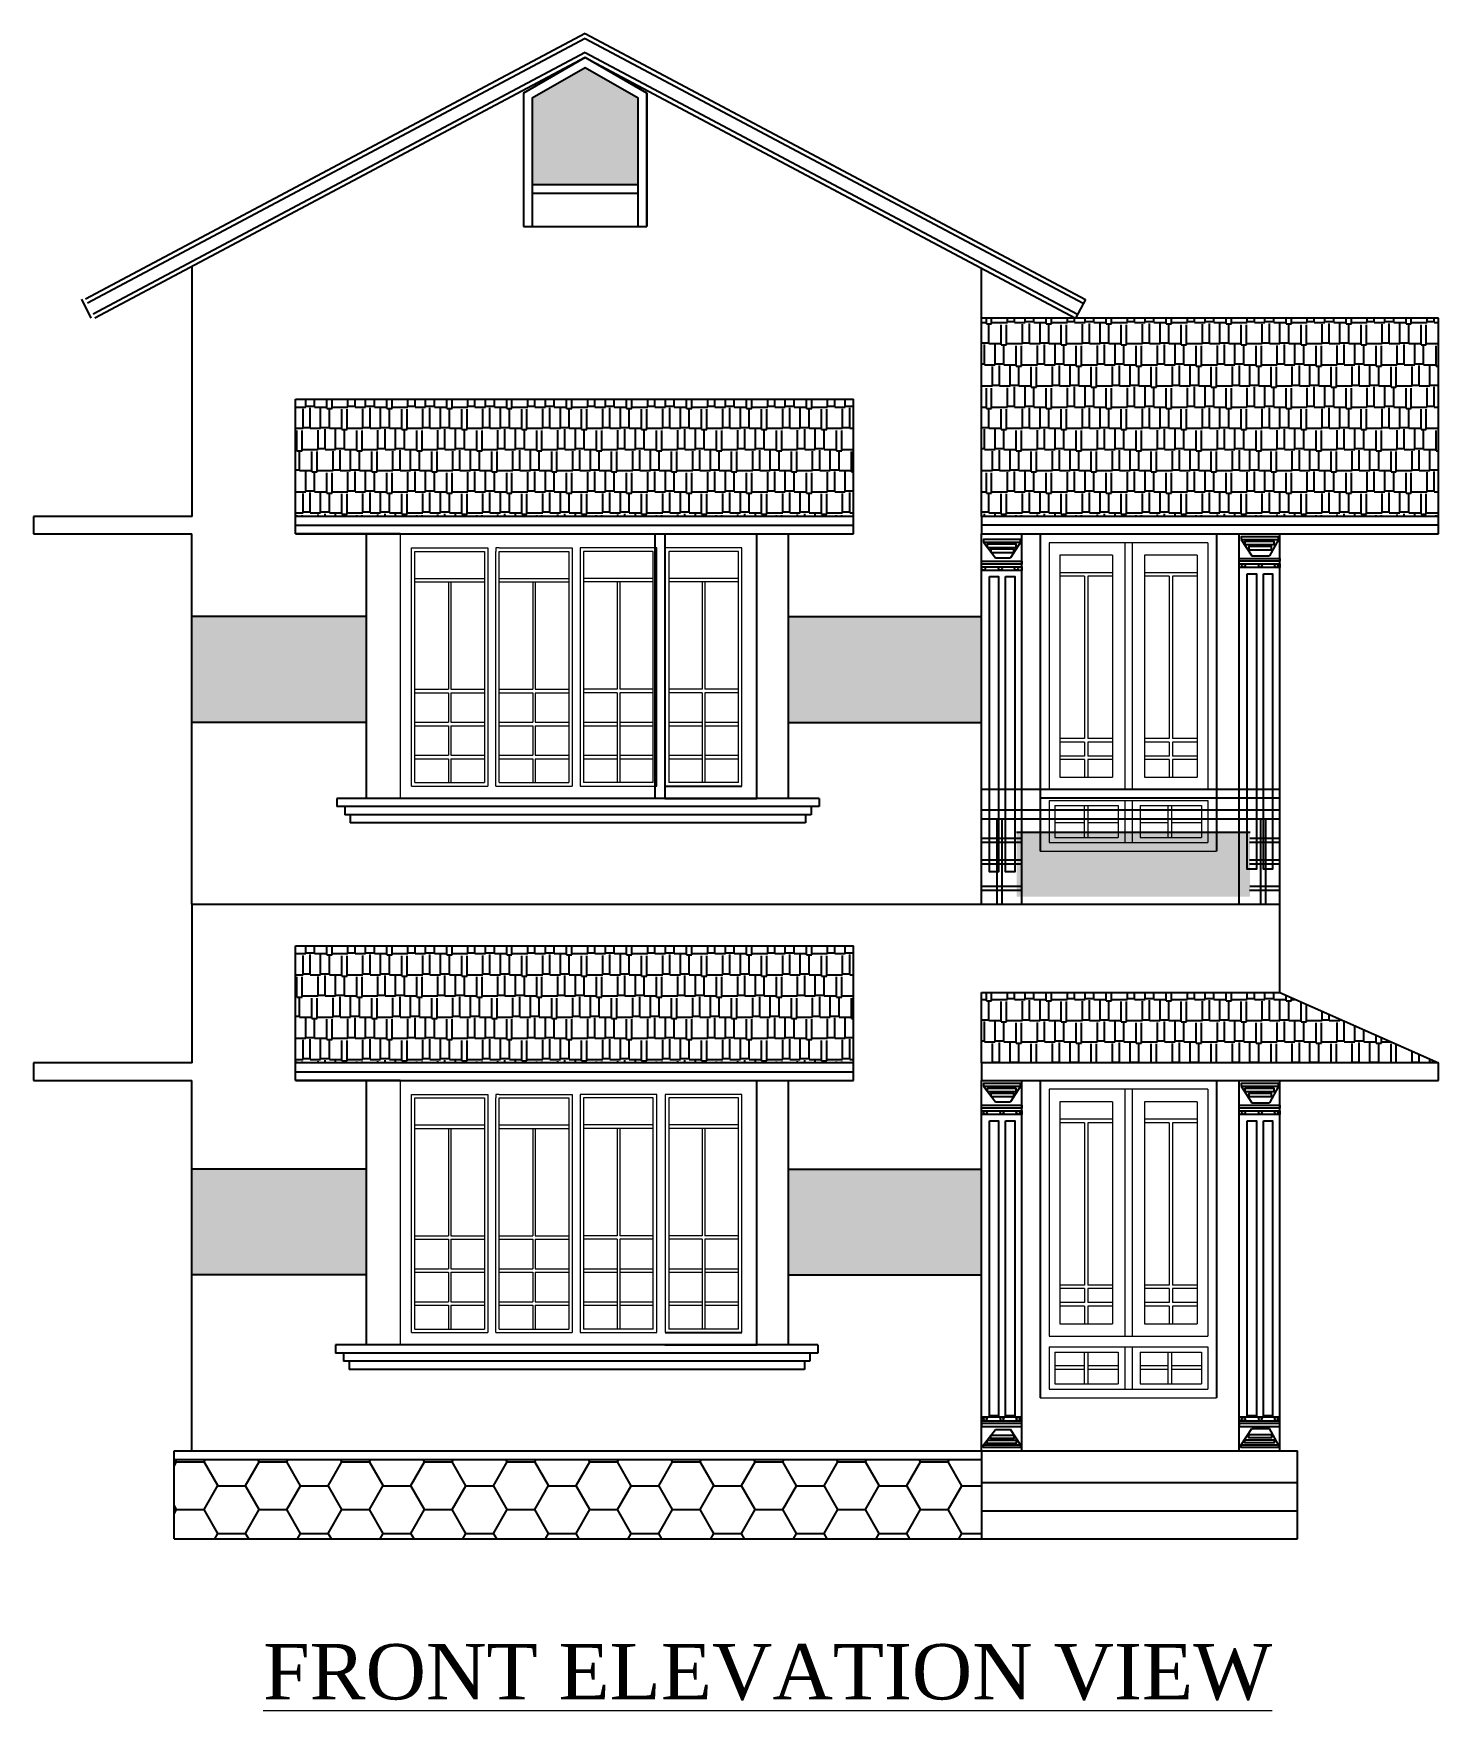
# Model space of a CAD drawing. Header units: inches. Extents: x -1.4 to 25.3, y -2.3 to 19.7.
# Drawn here: x -0.8 to 7.17, y 10.19 to 19.7 of the extents above; entities that cross this region are included whole.
import ezdxf

# ---------------------------------------------------------------- set-up
doc = ezdxf.new("R2010")
doc.units = ezdxf.units.IN
doc.header["$MEASUREMENT"] = 0
doc.styles.add('style1', font='TIMES.TTF')
pattern_1 = [(0, (-58.81401, -15.05472), (0.255, 0.12), [0.06, -0.05, 0.07, -0.03, 0.09, -0.04]), (0, (-58.75401, -15.04972), (0.255, 0.12), [0.05, -0.19, 0.04, -0.06]), (0, (-58.63401, -15.06222), (0.255, 0.12), [0.03, -0.31]), (90, (-58.81401, -15.05472), (-0.085, 0.12), [0.115, -0.365]), (90, (-58.75401, -15.05472), (-0.085, 0.12), [0.1125, -0.3675]), (90, (-58.70401, -15.05472), (-0.085, 0.12), [0.105, -0.375]), (90, (-58.63401, -15.06222), (-0.085, 0.12), [0.115, -0.365]), (90, (-58.60401, -15.06222), (-0.085, 0.12), [0.115, -0.365]), (90, (-58.51401, -15.05472), (-0.085, 0.12), [0.11, -0.37])]

msp = doc.modelspace()

# ---------------------------------------------------------------- hatches: boundary and pattern name
h = msp.add_hatch(color=256)
h.set_gradient(color1=(61, 128, 138), color2=(63, 123, 141))
h.paths.add_polyline_path([(2.63138, 19.33741), (2.33138, 19.51061), (2.03138, 19.33741), (2.03138, 18.84794), (2.63138, 18.84794)])
at = {"true_color": 0x5b99ae}
h = msp.add_hatch(dxfattribs=at)
h.set_pattern_fill('AR-RSHKE', color=135, scale=0.01, style=0)
h.set_pattern_definition(pattern_1)
h.paths.add_polyline_path([(7.17, 18.0894), (4.57797, 18.0894), (4.57797, 16.96559), (7.17, 16.96559)])
h = msp.add_hatch(dxfattribs=at)
h.set_pattern_fill('AR-RSHKE', color=135, scale=0.01, style=0)
h.set_pattern_definition(pattern_1)
h.paths.add_polyline_path([(3.85312, 17.63016), (0.68934, 17.63016), (0.68934, 16.96559), (3.85312, 16.96559)])
h = msp.add_hatch()
h.set_pattern_fill('AR-CONC', color=256, scale=0.015, style=0)
h.set_pattern_definition([(50, (-58.81401, -15.05472), (0.10758903, -0.00941282), [0.01125, -0.12375]), (355, (-58.81401, -15.05472), (-0.0208127, 0.11282882), [0.009, -0.099]), (100.4514, (-58.80505, -15.0555), (0.0867764, 0.10341593), [0.00956103, -0.10517132]), (46.1842, (-58.81401, -15.02472), (0.16008616, -0.02482785), [0.016875, -0.185625]), (96.6356, (-58.80067, -15.02679), (0.1401994, 0.14611768), [0.01434154, -0.15775695]), (351.1842, (-58.81401, -15.02472), (0.1401993, 0.1461178), [0.0135, -0.1485]), (21, (-58.79901, -15.03222), (0.08953606, -0.06039283), [0.01125, -0.12375]), (326, (-58.79901, -15.03222), (0.0364973, 0.1087725), [0.009, -0.099]), (71.4514, (-58.79155, -15.03725), (0.1260334, 0.04837957), [0.00956103, -0.10517132]), (37.5, (-58.814013, -15.05472), (0.001823978, 0.049934078), [0, -0.0978, 0, -0.1005, 0, -0.099375]), (7.5, (-58.814013, -15.05472), (0.03946043, 0.059161757), [0, -0.0573, 0, -0.09555, 0, -0.037875]), (327.5, (-58.847463, -15.05472), (0.080073365, -0.00338323), [0, -0.0375, 0, -0.117, 0, -0.15525]), (317.5, (-58.86246, -15.05472), (0.087477925, 0.01501575), [0, -0.04875, 0, -0.0777, 0, -0.11025])])
h.paths.add_polyline_path([(1.09155, 13.26249), (0.1, 13.26249), (0.1, 12.66249), (1.09155, 12.66249)])
h.paths.add_polyline_path([(4.57797, 13.26249), (3.48474, 13.26249), (3.48474, 12.66249), (4.57797, 12.66249)])
h.paths.add_polyline_path([(4.57797, 16.39685), (3.48474, 16.39685), (3.48474, 15.79685), (4.57797, 15.79685)])
h.paths.add_polyline_path([(1.09155, 16.39685), (0.1, 16.39685), (0.1, 15.79685), (1.09155, 15.79685)])
h = msp.add_hatch(color=256)
h.set_gradient(color1=(61, 128, 138), color2=(63, 123, 141))
h.paths.add_polyline_path([(6.10146, 15.17257), (4.77731, 15.17257), (4.77731, 14.80914), (6.10146, 14.80914)])
h = msp.add_hatch(dxfattribs=at)
h.set_pattern_fill('AR-RSHKE', color=135, scale=0.01, style=0)
h.set_pattern_definition([(0, (-58.81401, -18.15472), (0.255, 0.12), [0.06, -0.05, 0.07, -0.03, 0.09, -0.04]), (0, (-58.75401, -18.14972), (0.255, 0.12), [0.05, -0.19, 0.04, -0.06]), (0, (-58.63401, -18.16222), (0.255, 0.12), [0.03, -0.31]), (90, (-58.81401, -18.15472), (-0.085, 0.12), [0.115, -0.365]), (90, (-58.75401, -18.15472), (-0.085, 0.12), [0.1125, -0.3675]), (90, (-58.70401, -18.15472), (-0.085, 0.12), [0.105, -0.375]), (90, (-58.63401, -18.16222), (-0.085, 0.12), [0.115, -0.365]), (90, (-58.60401, -18.16222), (-0.085, 0.12), [0.115, -0.365]), (90, (-58.51401, -18.15472), (-0.085, 0.12), [0.11, -0.37])])
h.paths.add_polyline_path([(3.85312, 14.53016), (0.68934, 14.53016), (0.68934, 13.86559), (3.85312, 13.86559)])
h = msp.add_hatch(dxfattribs=at)
h.set_pattern_fill('AR-RSHKE', color=135, scale=0.01, style=0)
h.set_pattern_definition(pattern_1)
h.paths.add_polyline_path([(6.27, 14.26559), (4.57797, 14.26559), (4.57797, 13.86559), (7.17, 13.86559)])
h = msp.add_hatch()
h.set_pattern_fill('HONEY', color=256, scale=1.25, style=0)
h.set_pattern_definition([(0, (-58.81401, -15.05472), (0.234375, 0.13531647), [0.15625, -0.3125]), (120, (-58.81401, -15.05472), (-0.234375, 0.13531647), [0.15625, -0.3125]), (60, (-58.81401, -15.05472), (5e-10, 0.27063294), [-0.3125, 0.15625])])
h.paths.add_polyline_path([(4.57797, 11.61559), (0, 11.61559), (0, 11.16559), (4.57797, 11.16559)])

# ---------------------------------------------------------------- linework, layer by layer
for p, q in [((2.33138, 19.70426), (-0.50227, 18.19758)), ((2.33138, 19.70426), (5.16771, 18.19615)), ((2.33138, 19.67594), (-0.49109, 18.17521)), ((2.33138, 19.59666), (-0.4598, 18.11257)), ((2.33138, 19.67594), (5.15598, 18.17408)), ((2.33138, 19.59666), (5.12311, 18.11227)), ((2.33138, 19.56835), (-0.44862, 18.0902)), ((2.33138, 19.56835), (5.11138, 18.0902)), ((2.68138, 19.36628), (2.68138, 18.61004)), ((2.03138, 18.84794), (2.63138, 18.84794)), ((2.03138, 18.79794), (2.63138, 18.79794)), ((0.1029, 17.86559), (0.1029, 18.38344)), ((4.57797, 16.99028), (4.57797, 18.37381)), ((-0.47052, 18.0902), (-0.52417, 18.19758)), ((5.16771, 18.19615), (5.11138, 18.0902)), ((7.17, 18.0894), (4.57797, 18.0894)), ((7.17, 16.96559), (7.17, 18.0894)), ((0.1029, 16.96559), (0.1029, 17.86559)), ((0.68934, 16.96559), (0.68934, 17.63016)), ((0.68934, 17.63016), (3.85312, 17.63016)), ((3.85312, 16.96559), (3.85312, 17.63016)), ((0.1029, 16.96559), (-0.7971, 16.96559)), ((-0.7971, 16.96559), (-0.7971, 16.86559)), ((0.68934, 16.86559), (0.68934, 16.96559)), ((3.83748, 16.96559), (0.68934, 16.96559)), ((3.85312, 16.96559), (3.83748, 16.96559)), ((3.85312, 16.86559), (3.85312, 16.96559)), ((7.17, 16.96559), (4.57797, 16.96559)), ((4.57797, 16.96559), (4.57797, 16.86559)), ((7.17, 16.86559), (7.17, 16.96559)), ((7.17, 16.86559), (7.17, 16.96559)), ((-0.7971, 16.86559), (0.1, 16.86559)), ((0.1, 14.76559), (0.1, 16.86559)), ((0.68934, 16.91559), (3.85312, 16.91559)), ((0.68934, 16.86559), (3.85312, 16.86559)), ((1.28256, 16.86559), (0.68934, 16.86559)), ((1.09155, 15.36559), (1.09155, 16.86559)), ((2.72801, 15.36559), (2.72801, 16.86559)), ((2.78447, 15.36559), (2.78447, 16.86559)), ((3.30433, 15.36559), (3.30433, 16.86559)), ((3.48474, 15.36559), (3.48474, 16.86559)), ((7.17, 16.91559), (4.57797, 16.91559)), ((4.57797, 14.76559), (4.57797, 16.86559)), ((4.57797, 16.86559), (6.27, 16.86559)), ((4.80797, 14.76559), (4.80797, 16.86559)), ((4.91206, 16.86559), (4.91206, 15.06559)), ((5.91206, 16.86559), (5.91206, 15.06559)), ((6.04, 14.76559), (6.04, 16.86559)), ((6.27, 14.76559), (6.27, 16.86559)), ((6.27, 16.86559), (7.17, 16.86559)), ((4.58958, 16.81937), (4.65821, 16.73105)), ((4.80073, 16.81937), (4.74228, 16.73105)), ((6.05114, 16.83491), (6.11177, 16.741)), ((6.11177, 16.741), (6.21209, 16.741)), ((6.2623, 16.83491), (6.21209, 16.741)), ((4.65821, 16.73105), (4.74228, 16.73105)), ((1.09155, 16.39685), (0.1, 16.39685)), ((3.48474, 16.39685), (4.57797, 16.39685)), ((1.09155, 15.79685), (0.1, 15.79685)), ((3.48474, 15.79685), (4.57797, 15.79685)), ((2.78537, 15.43559), (3.21958, 15.43559)), ((6.27, 15.41712), (4.57797, 15.41712)), ((3.65836, 15.36559), (0.92246, 15.36559)), ((0.92246, 15.36559), (0.92246, 15.31948)), ((3.65836, 15.31948), (0.92246, 15.31948)), ((0.96857, 15.31948), (0.96857, 15.27337)), ((2.78256, 15.36559), (3.30433, 15.36559)), ((3.61225, 15.31948), (3.61225, 15.27337)), ((3.65836, 15.36559), (3.65836, 15.31948)), ((6.27, 15.36712), (4.91206, 15.36712)), ((3.61225, 15.27337), (0.96857, 15.27337)), ((0.99931, 15.27337), (0.99931, 15.22726)), ((3.58151, 15.22726), (0.99931, 15.22726)), ((3.58151, 15.27337), (3.58151, 15.22726)), ((6.27, 15.29839), (4.57797, 15.29839)), ((6.27, 15.24839), (4.57797, 15.24839)), ((4.66625, 15.24839), (4.66625, 14.76559)), ((4.69461, 15.24839), (4.69461, 14.76559)), ((6.16149, 15.24839), (6.16149, 14.76559)), ((6.18985, 15.24839), (6.18985, 14.76559)), ((4.80797, 15.13887), (4.57797, 15.13887)), ((6.10146, 15.17257), (4.77731, 15.17257)), ((6.27, 15.13887), (6.10028, 15.13887)), ((4.80797, 15.11634), (4.57695, 15.11634)), ((6.26898, 15.11634), (6.09925, 15.11634)), ((4.80797, 14.99256), (4.57566, 14.99256)), ((4.80797, 15.01508), (4.57668, 15.01508)), ((6.26768, 14.99256), (6.09796, 14.99256)), ((6.26871, 15.01508), (6.09898, 15.01508)), ((4.80797, 14.84278), (4.57695, 14.84278)), ((4.80797, 14.8653), (4.57797, 14.8653)), ((6.26898, 14.84278), (6.09925, 14.84278)), ((6.27, 14.8653), (6.10028, 14.8653)), ((0.1029, 13.86559), (0.1029, 14.76559)), ((0.1029, 14.76559), (6.27, 14.76559)), ((6.27, 14.26559), (6.27, 14.76559)), ((0.68934, 13.86559), (0.68934, 14.53016)), ((0.68934, 14.53016), (3.85312, 14.53016)), ((3.85312, 13.86559), (3.85312, 14.53016)), ((4.57797, 13.86559), (4.57797, 14.26559)), ((0.1029, 13.86559), (-0.7971, 13.86559)), ((-0.7971, 13.86559), (-0.7971, 13.76559)), ((0.68934, 13.76559), (0.68934, 13.86559)), ((3.83748, 13.86559), (0.68934, 13.86559)), ((0.68934, 13.81559), (3.85312, 13.81559)), ((3.85312, 13.86559), (3.83748, 13.86559)), ((3.85312, 13.76559), (3.85312, 13.86559)), ((4.57797, 13.86559), (4.57797, 13.76559)), ((7.17, 13.76559), (7.17, 13.86559)), ((-0.7971, 13.76559), (0.1, 13.76559)), ((0.1, 11.66559), (0.1, 13.76559)), ((1.28256, 13.76559), (0.68934, 13.76559)), ((0.68934, 13.76559), (3.85312, 13.76559)), ((1.28256, 13.76559), (0.68934, 13.76559)), ((1.09155, 12.26559), (1.09155, 13.76559)), ((3.30433, 12.26559), (3.30433, 13.76559)), ((3.48474, 12.26559), (3.48474, 13.76559)), ((4.57797, 11.66559), (4.57797, 13.76559)), ((4.57797, 13.76559), (6.27, 13.76559)), ((4.58958, 13.73287), (4.65821, 13.64455)), ((4.80073, 13.73287), (4.74228, 13.64455)), ((4.80797, 11.66559), (4.80797, 13.76559)), ((4.91206, 13.76559), (4.91206, 11.96559)), ((5.91206, 13.76559), (5.91206, 11.96559)), ((6.04, 11.66559), (6.04, 13.76559)), ((6.05114, 13.73287), (6.11177, 13.63896)), ((6.2623, 13.73287), (6.21209, 13.63896)), ((6.27, 11.66559), (6.27, 13.76559)), ((6.27, 13.76559), (7.17, 13.76559)), ((4.65821, 13.64455), (4.74228, 13.64455)), ((6.11177, 13.63896), (6.21209, 13.63896)), ((1.09155, 13.26249), (0.1, 13.26249)), ((3.48474, 13.26249), (4.57797, 13.26249)), ((1.09155, 12.66249), (0.1, 12.66249)), ((3.48474, 12.66249), (4.57797, 12.66249)), ((2.78537, 12.33559), (3.21958, 12.33559)), ((3.65106, 12.26559), (0.91516, 12.26559)), ((0.91516, 12.26559), (0.91516, 12.21948)), ((3.65106, 12.21948), (0.91516, 12.21948)), ((0.96127, 12.21948), (0.96127, 12.17337)), ((2.78256, 12.26559), (3.30433, 12.26559)), ((3.60495, 12.21948), (3.60495, 12.17337)), ((3.65106, 12.26559), (3.65106, 12.21948)), ((3.60495, 12.17337), (0.96127, 12.17337)), ((0.99201, 12.17337), (0.99201, 12.12726)), ((3.57421, 12.12726), (0.99201, 12.12726)), ((3.57421, 12.17337), (3.57421, 12.12726)), ((4.58958, 11.69831), (4.65821, 11.78663)), ((4.65821, 11.78663), (4.74228, 11.78663)), ((4.80073, 11.69831), (4.74228, 11.78663)), ((6.05114, 11.69831), (6.11177, 11.79222)), ((6.11177, 11.79222), (6.21209, 11.79222)), ((6.2623, 11.69831), (6.21209, 11.79222)), ((0, 11.16559), (0, 11.66559)), ((0, 11.66559), (6.37, 11.66559)), ((0, 11.66559), (0.1, 11.66559)), ((0, 11.61559), (4.57797, 11.61559)), ((4.57797, 11.66559), (4.57797, 11.16559)), ((6.37, 11.16559), (6.37, 11.66559)), ((4.57797, 11.48559), (6.37, 11.48559)), ((4.57797, 11.32559), (6.37, 11.32559)), ((0, 11.16559), (6.37, 11.16559))]:
    msp.add_line(p, q)
at = {"color": 1}
for p, q in [((1.98138, 18.61004), (2.68138, 18.61004)), ((4.57797, 16.96559), (4.57797, 17.86559))]:
    msp.add_line(p, q, dxfattribs=at)
at = {"lineweight": 20}
for p, q in [((1.28256, 16.86559), (1.28256, 15.36559)), ((1.28256, 16.86559), (2.78256, 16.86559)), ((1.34543, 15.43559), (1.34543, 16.78664)), ((1.34543, 16.78664), (1.7599, 16.78664)), ((1.36517, 16.76691), (1.7599, 16.76691)), ((1.36517, 15.45533), (1.36517, 16.76691)), ((1.7599, 16.78664), (1.77964, 16.78664)), ((1.7599, 16.76691), (1.7599, 15.45533)), ((1.77964, 16.78664), (1.77964, 16.76691)), ((1.77964, 16.76691), (1.77964, 15.43559)), ((1.8438, 16.78664), (1.82407, 16.78664)), ((1.82407, 16.78664), (1.82407, 16.76691)), ((1.82407, 15.43559), (1.82407, 16.76691)), ((1.8438, 16.78664), (2.23854, 16.78664)), ((1.8438, 16.76691), (2.23854, 16.76691)), ((1.8438, 15.45533), (1.8438, 16.76691)), ((2.23854, 16.78664), (2.25828, 16.78664)), ((2.23854, 16.76691), (2.23854, 15.45533)), ((2.25828, 16.78664), (2.25828, 16.76691)), ((2.25828, 16.76691), (2.25828, 15.43559)), ((2.32244, 16.78664), (2.3027, 16.78664)), ((2.3027, 16.78664), (2.3027, 16.76691)), ((2.3027, 16.76691), (2.3027, 15.43559)), ((2.73691, 16.78664), (2.32244, 16.78664)), ((2.32244, 16.76691), (2.32244, 15.45533)), ((2.71718, 16.76691), (2.32244, 16.76691)), ((2.71718, 15.45533), (2.71718, 16.76691)), ((2.73691, 15.43559), (2.73691, 16.78664)), ((2.80511, 16.78664), (2.78537, 16.78664)), ((2.78537, 16.78664), (2.78537, 16.76691)), ((2.78537, 16.76691), (2.78537, 15.43559)), ((3.21958, 16.78664), (2.80511, 16.78664)), ((2.80511, 16.76691), (2.80511, 15.45533)), ((3.19985, 16.76691), (2.80511, 16.76691)), ((3.19985, 15.45533), (3.19985, 16.76691)), ((3.21958, 15.43559), (3.21958, 16.78664)), ((1.36517, 16.61344), (1.7599, 16.61344)), ((1.36517, 16.5937), (1.7599, 16.5937)), ((1.8438, 16.61344), (2.23854, 16.61344)), ((1.8438, 16.5937), (2.23854, 16.5937)), ((2.71718, 16.61344), (2.32244, 16.61344)), ((2.71718, 16.5937), (2.32244, 16.5937)), ((3.19985, 16.61344), (2.80511, 16.61344)), ((3.19985, 16.5937), (2.80511, 16.5937)), ((1.36517, 15.98487), (1.55553, 15.98487)), ((1.56953, 15.98487), (1.7599, 15.98487)), ((1.8438, 15.98487), (2.03417, 15.98487)), ((2.04817, 15.98487), (2.23854, 15.98487)), ((2.51281, 15.98487), (2.32244, 15.98487)), ((2.71718, 15.98487), (2.52681, 15.98487)), ((2.99548, 15.98487), (2.80511, 15.98487)), ((3.19985, 15.98487), (3.00948, 15.98487)), ((1.36517, 15.96514), (1.55553, 15.96514)), ((1.56953, 15.96514), (1.7599, 15.96514)), ((1.8438, 15.96514), (2.03417, 15.96514)), ((2.04817, 15.96514), (2.23854, 15.96514)), ((2.51281, 15.96514), (2.32244, 15.96514)), ((2.71718, 15.96514), (2.52681, 15.96514)), ((2.99548, 15.96514), (2.80511, 15.96514)), ((3.19985, 15.96514), (3.00948, 15.96514)), ((1.36517, 15.79808), (1.55553, 15.79808)), ((1.56953, 15.79808), (1.7599, 15.79808)), ((1.8438, 15.79808), (2.03417, 15.79808)), ((2.04817, 15.79808), (2.23854, 15.79808)), ((2.32244, 15.79808), (2.51281, 15.79808)), ((2.52681, 15.79808), (2.71718, 15.79808)), ((2.80511, 15.79808), (2.99548, 15.79808)), ((3.00948, 15.79808), (3.19985, 15.79808)), ((1.36517, 15.77835), (1.55553, 15.77835)), ((1.56953, 15.77835), (1.7599, 15.77835)), ((1.8438, 15.77835), (2.03417, 15.77835)), ((2.04817, 15.77835), (2.23854, 15.77835)), ((2.32244, 15.77835), (2.51281, 15.77835)), ((2.52681, 15.77835), (2.71718, 15.77835)), ((2.80511, 15.77835), (2.99548, 15.77835)), ((3.00948, 15.77835), (3.19985, 15.77835)), ((1.36517, 15.6102), (1.55553, 15.6102)), ((1.56953, 15.6102), (1.7599, 15.6102)), ((1.8438, 15.6102), (2.03417, 15.6102)), ((2.04817, 15.6102), (2.23854, 15.6102)), ((2.32244, 15.6102), (2.51281, 15.6102)), ((2.52681, 15.6102), (2.71718, 15.6102)), ((2.80511, 15.6102), (2.99548, 15.6102)), ((3.00948, 15.6102), (3.19985, 15.6102)), ((1.36517, 15.59046), (1.55553, 15.59046)), ((1.56953, 15.59046), (1.7599, 15.59046)), ((1.8438, 15.59046), (2.03417, 15.59046)), ((2.04817, 15.59046), (2.23854, 15.59046)), ((2.32244, 15.59046), (2.51281, 15.59046)), ((2.52681, 15.59046), (2.71718, 15.59046)), ((2.80511, 15.59046), (2.99548, 15.59046)), ((3.00948, 15.59046), (3.19985, 15.59046)), ((1.34543, 15.43559), (1.77964, 15.43559)), ((1.34543, 15.43559), (1.77964, 15.43559)), ((1.36517, 15.45533), (1.7599, 15.45533)), ((1.82407, 15.43559), (2.25828, 15.43559)), ((1.8438, 15.45533), (2.23854, 15.45533)), ((2.71718, 15.45533), (2.32244, 15.45533)), ((3.19985, 15.45533), (2.80511, 15.45533)), ((1.28256, 15.36559), (2.78256, 15.36559)), ((1.28256, 13.76559), (1.28256, 12.26559)), ((1.28256, 13.76559), (2.78256, 13.76559)), ((1.34543, 12.33559), (1.34543, 13.68664)), ((1.34543, 13.68664), (1.7599, 13.68664)), ((1.36517, 13.66691), (1.7599, 13.66691)), ((1.36517, 12.35533), (1.36517, 13.66691)), ((1.7599, 13.68664), (1.77964, 13.68664)), ((1.7599, 13.66691), (1.7599, 12.35533)), ((1.77964, 13.68664), (1.77964, 13.66691)), ((1.77964, 13.66691), (1.77964, 12.33559)), ((1.8438, 13.68664), (1.82407, 13.68664)), ((1.82407, 13.68664), (1.82407, 13.66691)), ((1.82407, 12.33559), (1.82407, 13.66691)), ((1.8438, 13.68664), (2.23854, 13.68664)), ((1.8438, 13.66691), (2.23854, 13.66691)), ((1.8438, 12.35533), (1.8438, 13.66691)), ((2.23854, 13.68664), (2.25828, 13.68664)), ((2.23854, 13.66691), (2.23854, 12.35533)), ((2.25828, 13.68664), (2.25828, 13.66691)), ((2.25828, 13.66691), (2.25828, 12.33559)), ((2.32244, 13.68664), (2.3027, 13.68664)), ((2.3027, 13.68664), (2.3027, 13.66691)), ((2.3027, 13.66691), (2.3027, 12.33559)), ((2.73691, 13.68664), (2.32244, 13.68664)), ((2.32244, 13.66691), (2.32244, 12.35533)), ((2.71718, 13.66691), (2.32244, 13.66691)), ((2.71718, 12.35533), (2.71718, 13.66691)), ((2.73691, 12.33559), (2.73691, 13.68664)), ((2.80511, 13.68664), (2.78537, 13.68664)), ((2.78537, 13.68664), (2.78537, 13.66691)), ((2.78537, 13.66691), (2.78537, 12.33559)), ((3.21958, 13.68664), (2.80511, 13.68664)), ((2.80511, 13.66691), (2.80511, 12.35533)), ((3.19985, 13.66691), (2.80511, 13.66691)), ((3.19985, 12.35533), (3.19985, 13.66691)), ((3.21958, 12.33559), (3.21958, 13.68664)), ((1.36517, 13.51344), (1.7599, 13.51344)), ((1.8438, 13.51344), (2.23854, 13.51344)), ((2.71718, 13.51344), (2.32244, 13.51344)), ((3.19985, 13.51344), (2.80511, 13.51344)), ((1.36517, 13.4937), (1.7599, 13.4937)), ((1.8438, 13.4937), (2.23854, 13.4937)), ((2.71718, 13.4937), (2.32244, 13.4937)), ((3.19985, 13.4937), (2.80511, 13.4937)), ((1.36517, 12.88487), (1.55553, 12.88487)), ((1.36517, 12.86514), (1.55553, 12.86514)), ((1.56953, 12.88487), (1.7599, 12.88487)), ((1.56953, 12.86514), (1.7599, 12.86514)), ((1.8438, 12.88487), (2.03417, 12.88487)), ((1.8438, 12.86514), (2.03417, 12.86514)), ((2.04817, 12.88487), (2.23854, 12.88487)), ((2.04817, 12.86514), (2.23854, 12.86514)), ((2.51281, 12.88487), (2.32244, 12.88487)), ((2.51281, 12.86514), (2.32244, 12.86514)), ((2.71718, 12.88487), (2.52681, 12.88487)), ((2.71718, 12.86514), (2.52681, 12.86514)), ((2.99548, 12.88487), (2.80511, 12.88487)), ((2.99548, 12.86514), (2.80511, 12.86514)), ((3.19985, 12.88487), (3.00948, 12.88487)), ((3.19985, 12.86514), (3.00948, 12.86514)), ((1.36517, 12.69808), (1.55553, 12.69808)), ((1.36517, 12.67835), (1.55553, 12.67835)), ((1.56953, 12.69808), (1.7599, 12.69808)), ((1.56953, 12.67835), (1.7599, 12.67835)), ((1.8438, 12.69808), (2.03417, 12.69808)), ((1.8438, 12.67835), (2.03417, 12.67835)), ((2.04817, 12.69808), (2.23854, 12.69808)), ((2.04817, 12.67835), (2.23854, 12.67835)), ((2.32244, 12.69808), (2.51281, 12.69808)), ((2.32244, 12.67835), (2.51281, 12.67835)), ((2.52681, 12.69808), (2.71718, 12.69808)), ((2.52681, 12.67835), (2.71718, 12.67835)), ((2.80511, 12.69808), (2.99548, 12.69808)), ((2.80511, 12.67835), (2.99548, 12.67835)), ((3.00948, 12.69808), (3.19985, 12.69808)), ((3.00948, 12.67835), (3.19985, 12.67835)), ((1.36517, 12.5102), (1.55553, 12.5102)), ((1.36517, 12.49046), (1.55553, 12.49046)), ((1.56953, 12.5102), (1.7599, 12.5102)), ((1.56953, 12.49046), (1.7599, 12.49046)), ((1.8438, 12.5102), (2.03417, 12.5102)), ((1.8438, 12.49046), (2.03417, 12.49046)), ((2.04817, 12.5102), (2.23854, 12.5102)), ((2.04817, 12.49046), (2.23854, 12.49046)), ((2.32244, 12.5102), (2.51281, 12.5102)), ((2.32244, 12.49046), (2.51281, 12.49046)), ((2.52681, 12.5102), (2.71718, 12.5102)), ((2.52681, 12.49046), (2.71718, 12.49046)), ((2.80511, 12.5102), (2.99548, 12.5102)), ((2.80511, 12.49046), (2.99548, 12.49046)), ((3.00948, 12.5102), (3.19985, 12.5102)), ((3.00948, 12.49046), (3.19985, 12.49046)), ((1.34543, 12.33559), (1.77964, 12.33559)), ((1.34543, 12.33559), (1.77964, 12.33559)), ((1.36517, 12.35533), (1.7599, 12.35533)), ((1.82407, 12.33559), (2.25828, 12.33559)), ((1.8438, 12.35533), (2.23854, 12.35533)), ((2.71718, 12.35533), (2.32244, 12.35533)), ((3.19985, 12.35533), (2.80511, 12.35533)), ((1.28256, 12.26559), (2.78256, 12.26559))]:
    msp.add_line(p, q, dxfattribs=at)
at = {"lineweight": 13}
for p, q in [((4.96206, 16.81559), (4.96206, 15.41559)), ((5.86206, 16.81559), (4.96206, 16.81559)), ((5.0224, 16.74559), (5.0224, 15.48559)), ((5.3224, 16.74559), (5.0224, 16.74559)), ((5.3224, 16.74559), (5.3224, 15.48559)), ((5.3924, 16.81559), (5.3924, 15.41559)), ((5.4324, 16.81559), (5.4324, 15.41559)), ((5.5024, 16.74559), (5.5024, 15.48559)), ((5.8024, 16.74559), (5.5024, 16.74559)), ((5.8024, 16.74559), (5.8024, 15.48559)), ((5.86206, 16.81559), (5.86206, 15.41559)), ((5.91206, 16.81559), (5.91206, 15.41559)), ((5.3224, 16.64559), (5.0224, 16.64559)), ((5.1624, 16.62559), (5.0224, 16.62559)), ((5.1624, 16.62559), (5.1624, 15.70559)), ((5.3224, 16.62559), (5.1824, 16.62559)), ((5.1824, 16.62559), (5.1824, 15.70559)), ((5.8024, 16.64559), (5.5024, 16.64559)), ((5.6424, 16.62559), (5.5024, 16.62559)), ((5.6424, 16.62559), (5.6424, 15.70559)), ((5.8024, 16.62559), (5.6624, 16.62559)), ((5.6624, 16.62559), (5.6624, 15.70559)), ((5.1624, 15.70559), (5.0224, 15.70559)), ((5.3224, 15.70559), (5.1824, 15.70559)), ((5.6424, 15.70559), (5.5024, 15.70559)), ((5.8024, 15.70559), (5.6624, 15.70559)), ((5.1624, 15.68559), (5.0224, 15.68559)), ((5.1624, 15.60559), (5.0224, 15.60559)), ((5.1624, 15.68559), (5.1624, 15.60559)), ((5.3224, 15.68559), (5.1824, 15.68559)), ((5.1824, 15.68559), (5.1824, 15.60559)), ((5.3224, 15.60559), (5.1824, 15.60559)), ((5.6424, 15.68559), (5.5024, 15.68559)), ((5.6424, 15.60559), (5.5024, 15.60559)), ((5.6424, 15.68559), (5.6424, 15.60559)), ((5.8024, 15.68559), (5.6624, 15.68559)), ((5.6624, 15.68559), (5.6624, 15.60559)), ((5.8024, 15.60559), (5.6624, 15.60559)), ((5.1624, 15.58559), (5.0224, 15.58559)), ((5.1624, 15.58559), (5.1624, 15.48559)), ((5.3224, 15.58559), (5.1824, 15.58559)), ((5.1824, 15.58559), (5.1824, 15.48559)), ((5.6424, 15.58559), (5.5024, 15.58559)), ((5.6424, 15.58559), (5.6424, 15.48559)), ((5.8024, 15.58559), (5.6624, 15.58559)), ((5.6624, 15.58559), (5.6624, 15.48559)), ((4.96206, 15.41559), (5.86206, 15.41559)), ((5.0224, 15.48559), (5.3224, 15.48559)), ((5.5024, 15.48559), (5.8024, 15.48559)), ((4.96187, 15.35475), (5.86206, 15.35475)), ((4.96187, 15.35475), (4.96187, 15.11475)), ((4.99412, 15.32475), (5.35432, 15.32475)), ((4.99412, 15.32475), (4.99412, 15.14475)), ((5.16078, 15.32475), (5.16078, 15.14475)), ((5.18078, 15.32475), (5.18078, 15.14475)), ((5.35432, 15.32475), (5.35432, 15.14475)), ((5.3924, 15.35475), (5.3924, 15.11475)), ((5.4324, 15.35475), (5.4324, 15.11475)), ((5.4779, 15.32475), (5.82533, 15.32475)), ((5.4779, 15.32475), (5.4779, 15.14475)), ((5.63533, 15.32475), (5.63533, 15.14475)), ((5.65533, 15.32475), (5.65533, 15.14475)), ((5.82533, 15.32475), (5.82533, 15.14475)), ((5.86206, 15.35475), (5.86206, 15.11475)), ((5.16078, 15.2465), (4.99412, 15.2465)), ((5.16078, 15.2265), (4.99412, 15.2265)), ((5.35432, 15.2465), (5.18078, 15.2465)), ((5.35432, 15.2265), (5.18078, 15.2265)), ((5.63533, 15.2465), (5.4779, 15.2465)), ((5.63533, 15.2265), (5.4779, 15.2265)), ((5.82533, 15.2465), (5.65533, 15.2465)), ((5.82533, 15.2265), (5.65533, 15.2265)), ((4.99412, 15.14475), (5.35432, 15.14475)), ((5.4779, 15.14475), (5.82533, 15.14475)), ((4.91206, 15.06559), (5.91206, 15.06559)), ((4.96187, 15.11475), (5.86206, 15.11475)), ((4.96206, 13.71559), (4.96206, 12.31559)), ((5.86206, 13.71559), (4.96206, 13.71559)), ((5.3924, 13.71559), (5.3924, 12.31559)), ((5.4324, 13.71559), (5.4324, 12.31559)), ((5.86206, 13.71559), (5.86206, 12.31559)), ((5.91206, 13.71559), (5.91206, 12.31559)), ((5.0224, 13.64559), (5.0224, 12.38559)), ((5.3224, 13.64559), (5.0224, 13.64559)), ((5.3224, 13.64559), (5.3224, 12.38559)), ((5.5024, 13.64559), (5.5024, 12.38559)), ((5.8024, 13.64559), (5.5024, 13.64559)), ((5.8024, 13.64559), (5.8024, 12.38559)), ((5.3224, 13.54559), (5.0224, 13.54559)), ((5.1624, 13.52559), (5.0224, 13.52559)), ((5.1624, 13.52559), (5.1624, 12.60559)), ((5.3224, 13.52559), (5.1824, 13.52559)), ((5.1824, 13.52559), (5.1824, 12.60559)), ((5.8024, 13.54559), (5.5024, 13.54559)), ((5.6424, 13.52559), (5.5024, 13.52559)), ((5.6424, 13.52559), (5.6424, 12.60559)), ((5.8024, 13.52559), (5.6624, 13.52559)), ((5.6624, 13.52559), (5.6624, 12.60559)), ((5.1624, 12.60559), (5.0224, 12.60559)), ((5.1624, 12.58559), (5.0224, 12.58559)), ((5.1624, 12.58559), (5.1624, 12.50559)), ((5.3224, 12.60559), (5.1824, 12.60559)), ((5.3224, 12.58559), (5.1824, 12.58559)), ((5.1824, 12.58559), (5.1824, 12.50559)), ((5.6424, 12.60559), (5.5024, 12.60559)), ((5.6424, 12.58559), (5.5024, 12.58559)), ((5.6424, 12.58559), (5.6424, 12.50559)), ((5.8024, 12.60559), (5.6624, 12.60559)), ((5.8024, 12.58559), (5.6624, 12.58559)), ((5.6624, 12.58559), (5.6624, 12.50559)), ((5.1624, 12.50559), (5.0224, 12.50559)), ((5.1624, 12.48559), (5.0224, 12.48559)), ((5.1624, 12.48559), (5.1624, 12.38559)), ((5.3224, 12.50559), (5.1824, 12.50559)), ((5.3224, 12.48559), (5.1824, 12.48559)), ((5.1824, 12.48559), (5.1824, 12.38559)), ((5.6424, 12.50559), (5.5024, 12.50559)), ((5.6424, 12.48559), (5.5024, 12.48559)), ((5.6424, 12.48559), (5.6424, 12.38559)), ((5.8024, 12.50559), (5.6624, 12.50559)), ((5.8024, 12.48559), (5.6624, 12.48559)), ((5.6624, 12.48559), (5.6624, 12.38559)), ((5.0224, 12.38559), (5.3224, 12.38559)), ((5.5024, 12.38559), (5.8024, 12.38559)), ((4.96206, 12.31559), (5.86206, 12.31559)), ((4.96187, 12.25475), (5.86206, 12.25475)), ((4.96187, 12.25475), (4.96187, 12.01475)), ((4.99412, 12.22475), (5.35432, 12.22475)), ((4.99412, 12.22475), (4.99412, 12.04475)), ((5.16078, 12.22475), (5.16078, 12.04475)), ((5.18078, 12.22475), (5.18078, 12.04475)), ((5.35432, 12.22475), (5.35432, 12.04475)), ((5.3924, 12.25475), (5.3924, 12.01475)), ((5.4324, 12.25475), (5.4324, 12.01475)), ((5.4779, 12.22475), (5.82533, 12.22475)), ((5.4779, 12.22475), (5.4779, 12.04475)), ((5.63533, 12.22475), (5.63533, 12.04475)), ((5.65533, 12.22475), (5.65533, 12.04475)), ((5.82533, 12.22475), (5.82533, 12.04475)), ((5.86206, 12.25475), (5.86206, 12.01475)), ((5.16078, 12.1465), (4.99412, 12.1465)), ((5.16078, 12.1265), (4.99412, 12.1265)), ((5.35432, 12.1465), (5.18078, 12.1465)), ((5.35432, 12.1265), (5.18078, 12.1265)), ((5.63533, 12.1465), (5.4779, 12.1465)), ((5.63533, 12.1265), (5.4779, 12.1265)), ((5.82533, 12.1465), (5.65533, 12.1465)), ((5.82533, 12.1265), (5.65533, 12.1265)), ((4.96187, 12.01475), (5.86206, 12.01475)), ((4.99412, 12.04475), (5.35432, 12.04475)), ((5.4779, 12.04475), (5.82533, 12.04475)), ((4.91206, 11.96559), (5.91206, 11.96559))]:
    msp.add_line(p, q, dxfattribs=at)
at = {"lineweight": 18}
for p, q in [((1.55553, 16.5937), (1.55553, 15.98487)), ((1.56953, 16.5937), (1.56953, 15.98487)), ((2.03417, 16.5937), (2.03417, 15.98487)), ((2.04817, 16.5937), (2.04817, 15.98487)), ((2.51281, 16.5937), (2.51281, 15.98487)), ((2.52681, 16.5937), (2.52681, 15.98487)), ((2.99548, 16.5937), (2.99548, 15.98487)), ((3.00948, 16.5937), (3.00948, 15.98487)), ((1.55553, 15.96514), (1.55553, 15.79808)), ((1.56953, 15.96514), (1.56953, 15.79808)), ((2.03417, 15.96514), (2.03417, 15.79808)), ((2.04817, 15.96514), (2.04817, 15.79808)), ((2.51281, 15.96514), (2.51281, 15.45533)), ((2.52681, 15.96514), (2.52681, 15.45533)), ((2.99548, 15.96514), (2.99548, 15.45533)), ((3.00948, 15.96514), (3.00948, 15.45533)), ((1.55553, 15.77835), (1.55553, 15.6102)), ((1.56953, 15.77835), (1.56953, 15.6102)), ((2.03417, 15.77835), (2.03417, 15.6102)), ((2.04817, 15.77835), (2.04817, 15.6102)), ((1.55553, 15.59046), (1.55553, 15.45533)), ((1.56953, 15.59046), (1.56953, 15.45533)), ((2.03417, 15.59046), (2.03417, 15.45533)), ((2.04817, 15.59046), (2.04817, 15.45533)), ((2.3027, 15.43559), (2.73691, 15.43559)), ((1.55553, 13.4937), (1.55553, 12.88487)), ((1.56953, 13.4937), (1.56953, 12.88487)), ((2.03417, 13.4937), (2.03417, 12.88487)), ((2.04817, 13.4937), (2.04817, 12.88487)), ((2.51281, 13.4937), (2.51281, 12.88487)), ((2.52681, 13.4937), (2.52681, 12.88487)), ((2.99548, 13.4937), (2.99548, 12.88487)), ((3.00948, 13.4937), (3.00948, 12.88487)), ((1.55553, 12.86514), (1.55553, 12.69808)), ((1.56953, 12.86514), (1.56953, 12.69808)), ((2.03417, 12.86514), (2.03417, 12.69808)), ((2.04817, 12.86514), (2.04817, 12.69808)), ((2.51281, 12.86514), (2.51281, 12.35533)), ((2.52681, 12.86514), (2.52681, 12.35533)), ((2.99548, 12.86514), (2.99548, 12.35533)), ((3.00948, 12.86514), (3.00948, 12.35533)), ((1.55553, 12.67835), (1.55553, 12.5102)), ((1.56953, 12.67835), (1.56953, 12.5102)), ((2.03417, 12.67835), (2.03417, 12.5102)), ((2.04817, 12.67835), (2.04817, 12.5102)), ((1.55553, 12.49046), (1.55553, 12.35533)), ((1.56953, 12.49046), (1.56953, 12.35533)), ((2.03417, 12.49046), (2.03417, 12.35533)), ((2.04817, 12.49046), (2.04817, 12.35533)), ((2.3027, 12.33559), (2.73691, 12.33559))]:
    msp.add_line(p, q, dxfattribs=at)
at = {"color": 135, "true_color": 0x5b99ae}
for p, q in [((4.57797, 14.26559), (6.27, 14.26559)), ((6.27, 14.26559), (7.17, 13.86559)), ((7.17, 13.86559), (4.57797, 13.86559))]:
    msp.add_line(p, q, dxfattribs=at)
for points in [[(2.68138, 18.61004), (2.68138, 19.36628), (2.33138, 19.56835), (1.98138, 19.36628), (1.98138, 18.61004)], [(2.63138, 18.61004), (2.63138, 19.33741), (2.33138, 19.51061), (2.03138, 19.33741), (2.03138, 18.61004)]]:
    msp.add_lwpolyline(points)
for points in [[(6.05114, 16.83491), (6.2623, 16.83491), (6.2623, 16.84994), (6.05114, 16.84994)], [(4.58958, 16.81937), (4.80073, 16.81937), (4.80073, 16.8344), (4.58958, 16.8344)], [(4.61048, 16.78981), (4.77588, 16.78981), (4.77588, 16.80712), (4.61048, 16.80712)], [(4.63235, 16.7607), (4.76151, 16.7607), (4.76151, 16.7786), (4.63235, 16.7786)], [(6.07204, 16.80535), (6.23744, 16.80535), (6.23744, 16.82266), (6.07204, 16.82266)], [(6.09391, 16.77624), (6.22307, 16.77624), (6.22307, 16.79415), (6.09391, 16.79415)], [(4.57797, 16.71147), (4.80797, 16.71147), (4.80797, 16.69501), (4.57797, 16.69501)], [(4.57797, 16.6799), (4.80797, 16.6799), (4.80797, 16.65933), (4.57797, 16.65933)], [(6.04, 16.72701), (6.27, 16.72701), (6.27, 16.71055), (6.04, 16.71055)], [(6.04, 16.69545), (6.27, 16.69545), (6.27, 16.67487), (6.04, 16.67487)], [(4.6234, 16.62415), (4.67554, 16.62415), (4.67554, 14.9498), (4.6234, 14.9498)], [(4.71568, 16.62415), (4.76782, 16.62415), (4.76782, 14.9498), (4.71568, 14.9498)], [(6.08513, 16.63969), (6.13727, 16.63969), (6.13727, 14.96534), (6.08513, 14.96534)], [(6.17741, 16.63969), (6.22955, 16.63969), (6.22955, 14.96534), (6.17741, 14.96534)], [(4.58958, 13.73287), (4.80073, 13.73287), (4.80073, 13.7479), (4.58958, 13.7479)], [(4.61048, 13.70331), (4.77588, 13.70331), (4.77588, 13.72062), (4.61048, 13.72062)], [(6.05114, 13.73287), (6.2623, 13.73287), (6.2623, 13.7479), (6.05114, 13.7479)], [(6.07204, 13.70331), (6.23744, 13.70331), (6.23744, 13.72062), (6.07204, 13.72062)], [(4.57797, 13.62497), (4.80797, 13.62497), (4.80797, 13.60851), (4.57797, 13.60851)], [(4.63235, 13.6742), (4.76151, 13.6742), (4.76151, 13.69211), (4.63235, 13.69211)], [(6.04, 13.62497), (6.27, 13.62497), (6.27, 13.60851), (6.04, 13.60851)], [(6.09391, 13.6742), (6.22307, 13.6742), (6.22307, 13.69211), (6.09391, 13.69211)], [(4.57797, 13.59341), (4.80797, 13.59341), (4.80797, 13.57283), (4.57797, 13.57283)], [(4.6234, 13.53765), (4.67554, 13.53765), (4.67554, 11.8633), (4.6234, 11.8633)], [(4.71568, 13.53765), (4.76782, 13.53765), (4.76782, 11.8633), (4.71568, 11.8633)], [(6.04, 13.59341), (6.27, 13.59341), (6.27, 13.57283), (6.04, 13.57283)], [(6.08513, 13.53765), (6.13727, 13.53765), (6.13727, 11.8633), (6.08513, 11.8633)], [(6.17741, 13.53765), (6.22955, 13.53765), (6.22955, 11.8633), (6.17741, 11.8633)], [(4.57797, 11.83508), (4.80797, 11.83508), (4.80797, 11.85566), (4.57797, 11.85566)], [(4.57797, 11.80352), (4.80797, 11.80352), (4.80797, 11.81998), (4.57797, 11.81998)], [(6.04, 11.83486), (6.27, 11.83486), (6.27, 11.85544), (6.04, 11.85544)], [(6.04, 11.8033), (6.27, 11.8033), (6.27, 11.81976), (6.04, 11.81976)], [(4.61048, 11.72465), (4.77588, 11.72465), (4.77588, 11.70734), (4.61048, 11.70734)], [(4.63235, 11.75376), (4.76151, 11.75376), (4.76151, 11.73586), (4.63235, 11.73586)], [(6.07204, 11.72787), (6.23744, 11.72787), (6.23744, 11.71056), (6.07204, 11.71056)], [(6.09391, 11.75698), (6.22307, 11.75698), (6.22307, 11.73908), (6.09391, 11.73908)], [(4.58958, 11.69831), (4.80073, 11.69831), (4.80073, 11.68328), (4.58958, 11.68328)], [(6.05114, 11.69831), (6.2623, 11.69831), (6.2623, 11.68328), (6.05114, 11.68328)]]:
    msp.add_lwpolyline(points, close=True)
for centre in [(4.5903, 16.66952), (4.68507, 16.66952), (4.77642, 16.6699), (6.06469, 16.68574), (6.15946, 16.68574), (6.2508, 16.68611), (4.60008, 13.58307), (4.69485, 13.58307), (4.78619, 13.58344), (6.06469, 13.58285), (6.15946, 13.58285), (6.2508, 13.58322), (4.60008, 11.84524), (4.69485, 11.84524), (4.78619, 11.84561), (6.06469, 11.84524), (6.15946, 11.84524), (6.2508, 11.84561)]:
    msp.add_circle(centre, 0.01005)

# ---------------------------------------------------------------- texts
at = {"linetype": 'ByBlock', "lineweight": 18, "style": 'style1'}
msp.add_text('%%UFRONT ELEVATION VIEW', height=0.3142817, dxfattribs=at).set_placement((0.50508, 10.25525))

doc.saveas('drawing.dxf')
